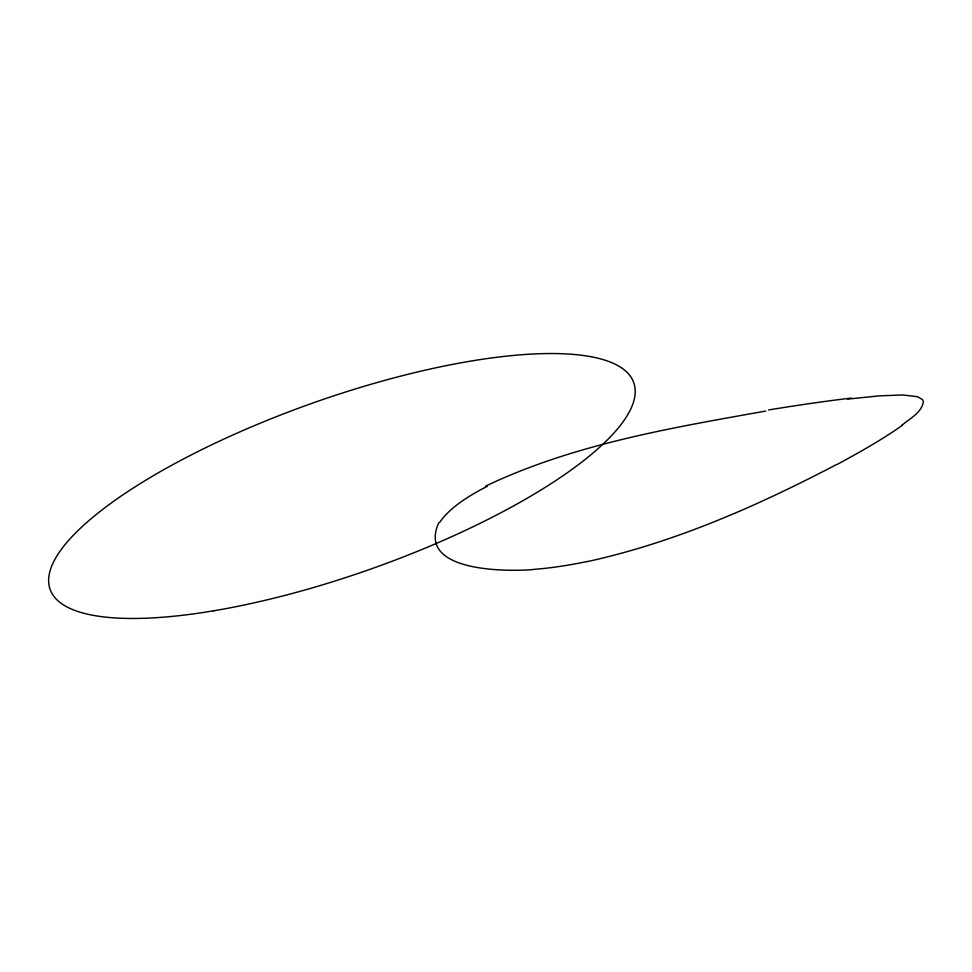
<?xml version="1.0" encoding="UTF-8"?>
<svg xmlns="http://www.w3.org/2000/svg" width="972" height="972" viewBox="0 0 972 972"><rect width="100%" height="100%" fill="white"/><g stroke="black" fill="none" stroke-linecap="round" stroke-linejoin="round"><path stroke-width="1.46" d="M438.834 522.608C416.295 571.876 505.586 571.694 532.498 569.616M901.712 425.457C909.488 418.616 921.869 412.808 923.4 401.545L922.477 399.589L917.556 396.722L902.624 394.948L879.028 395.883L847.56 399.128M836.212 464.689C757.249 506.06 674.653 542.449 587.258 561.634M485.684 486.097C573.504 444.228 670.68 428.032 765.705 411.059M768.633 409.941A244.555 17.508 -11 0 1 851.533 398.07M902.453 425.177A252.599 28.674 -23.4 0 1 837.05 464.47M587.367 561.464A251.979 88.817 -22.6 0 1 532.656 569.471M439.623 522.547A252.599 71.393 -8.5 0 1 487.373 486.243M213.476 610.829A309.594 87.93 -19.5 0 0 634.485 385.179A309.594 87.93 -19.5 0 0 177.755 461.992A309.594 87.93 -19.5 0 0 213.476 610.829"/></g></svg>
